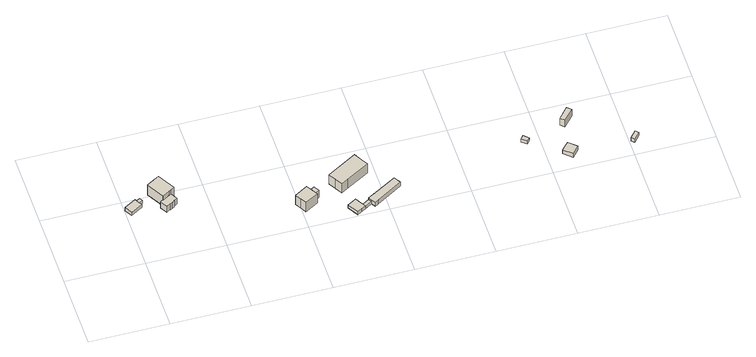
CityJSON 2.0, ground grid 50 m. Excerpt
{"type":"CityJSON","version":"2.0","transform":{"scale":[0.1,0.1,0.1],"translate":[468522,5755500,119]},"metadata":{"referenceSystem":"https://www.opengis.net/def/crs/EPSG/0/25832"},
"CityObjects":{
"building1":{"type":"Building","attributes":{"Gemeindeschluessel":"05711000","function":"31001_9998"},"address":[{"country":"Germany","locality":"Bielefeld","thoroughfareNumber":"60","thoroughfareName":"Siekkamp"}],"children":["building1-1","building1-2"]},
"building1-1":{"type":"BuildingPart","attributes":{"BezugspunktDach":"2000","measuredHeight":2.75},"parents":["building1"],"geometry":[{"type":"Solid","lod":"1","boundaries":[[[[0,1,2,3,4,5]],[[6,7,8,9,10,11]],[[6,11,5,4]],[[7,6,4,3]],[[8,7,3,2]],[[9,8,2,1]],[[10,9,1,0]],[[11,10,0,5]]]]}]},
"building1-2":{"type":"BuildingPart","attributes":{"BezugspunktDach":"2100","measuredHeight":2.53},"address":[{"country":"Germany","locality":"Bielefeld","thoroughfareNumber":"60","thoroughfareName":"Siekkamp"}],"parents":["building1"],"geometry":[{"type":"Solid","lod":"1","boundaries":[[[[12,1,0,13]],[[14,15,16,17]],[[14,17,13,0]],[[15,14,0,1]],[[16,15,1,12]],[[17,16,12,13]]]]}]},
"building2":{"type":"Building","attributes":{"Gemeindeschluessel":"05711000","function":"31001_1010"},"address":[{"country":"Germany","locality":"Bielefeld","thoroughfareNumber":"60","thoroughfareName":"Siekkamp"}],"children":["building2-1","building2-2"]},
"building2-1":{"type":"BuildingPart","attributes":{"BezugspunktDach":"2000","measuredHeight":10.95},"parents":["building2"],"geometry":[{"type":"Solid","lod":"1","boundaries":[[[[18,19,20,21,22,23,24,25]],[[26,27,28,29,30,31,32,33]],[[26,33,25,24]],[[27,26,24,23]],[[28,27,23,22]],[[29,28,22,21]],[[30,29,21,20]],[[31,30,20,19]],[[32,31,19,18]],[[33,32,18,25]]]]}]},
"building2-2":{"type":"BuildingPart","attributes":{"BezugspunktDach":"2000","measuredHeight":6.77},"address":[{"country":"Germany","locality":"Bielefeld","thoroughfareNumber":"60","thoroughfareName":"Siekkamp"}],"parents":["building2"],"geometry":[{"type":"Solid","lod":"1","boundaries":[[[[34,35,36,37,38,39,40,41,42,43,44,45]],[[46,47,48,49,50,51,52,53,54,55,56,57]],[[46,57,45,44]],[[47,46,44,43]],[[48,47,43,42]],[[49,48,42,41]],[[50,49,41,40]],[[51,50,40,39]],[[52,51,39,38]],[[53,52,38,37]],[[54,53,37,36]],[[55,54,36,35]],[[56,55,35,34]],[[57,56,34,45]]]]}]},
"building3":{"type":"Building","attributes":{"Gemeindeschluessel":"05711000","function":"31001_1010"},"address":[{"country":"Germany","locality":"Bielefeld","thoroughfareNumber":"47","thoroughfareName":"Siekkamp"}],"children":["building3-1","building3-2"]},
"building3-1":{"type":"BuildingPart","attributes":{"BezugspunktDach":"2000","measuredHeight":9.83},"parents":["building3"],"geometry":[{"type":"Solid","lod":"1","boundaries":[[[[58,59,60,61,62,63,64,65]],[[66,67,68,69,70,71,72,73]],[[66,73,65,64]],[[67,66,64,63]],[[68,67,63,62]],[[69,68,62,61]],[[70,69,61,60]],[[71,70,60,59]],[[72,71,59,58]],[[73,72,58,65]]]]}]},
"building3-2":{"type":"BuildingPart","attributes":{"BezugspunktDach":"2000","measuredHeight":6.07},"parents":["building3"],"geometry":[{"type":"Solid","lod":"1","boundaries":[[[[74,75,76,77]],[[72,78,79,66]],[[72,66,77,76]],[[78,72,76,75]],[[79,78,75,74]],[[66,79,74,77]]]]}]},
"building4":{"type":"Building","attributes":{"Gemeindeschluessel":"05711000","BezugspunktDach":"2000","function":"31001_1100","measuredHeight":9.6},"address":[{"country":"Germany","locality":"Bielefeld","thoroughfareNumber":"47a","thoroughfareName":"Siekkamp"}],"geometry":[{"type":"Solid","lod":"1","boundaries":[[[[80,81,82,83,84,85,86]],[[87,88,89,90,91,92,93]],[[87,93,86,85]],[[88,87,85,84]],[[89,88,84,83]],[[90,89,83,82]],[[91,90,82,81]],[[92,91,81,80]],[[93,92,80,86]]]]}]},
"building5":{"type":"Building","attributes":{"Gemeindeschluessel":"05711000","function":"31001_2100"},"address":[{"country":"Germany","locality":"Bielefeld","thoroughfareNumber":"49","thoroughfareName":"Siekkamp"}],"children":["building5-1","building5-2","building5-3"]},
"building5-1":{"type":"BuildingPart","attributes":{"BezugspunktDach":"2000","measuredHeight":3.39},"parents":["building5"],"geometry":[{"type":"Solid","lod":"1","boundaries":[[[[94,95,96,97,98,99,100,101]],[[102,103,104,105,106,107,108,109]],[[102,109,101,100]],[[103,102,100,99]],[[104,103,99,98]],[[105,104,98,97]],[[106,105,97,96]],[[107,106,96,95]],[[108,107,95,94]],[[109,108,94,101]]]]}]},
"building5-2":{"type":"BuildingPart","attributes":{"BezugspunktDach":"2000","measuredHeight":3.5},"parents":["building5"],"geometry":[{"type":"Solid","lod":"1","boundaries":[[[[110,111,112,113,114,115,116]],[[117,118,119,120,121,122,123]],[[117,123,116,115]],[[118,117,115,114]],[[119,118,114,113]],[[120,119,113,112]],[[121,120,112,111]],[[122,121,111,110]],[[123,122,110,116]]]]}]},
"building5-3":{"type":"BuildingPart","attributes":{"BezugspunktDach":"2000","measuredHeight":2},"parents":["building5"],"geometry":[{"type":"Solid","lod":"1","boundaries":[[[[124,125,126,127]],[[122,121,105,104]],[[122,104,127,126]],[[121,122,126,125]],[[105,121,125,124]],[[104,105,124,127]]]]}]},
"building6":{"type":"Building","attributes":{"Gemeindeschluessel":"05711000","BezugspunktDach":"2000","function":"31001_2523","measuredHeight":2.67},"address":[{"country":"Germany","locality":"Bielefeld","thoroughfareNumber":"30","thoroughfareName":"Westkampweg"}],"geometry":[{"type":"Solid","lod":"1","boundaries":[[[[128,129,130,131]],[[132,133,134,135]],[[132,135,131,130]],[[133,132,130,129]],[[134,133,129,128]],[[135,134,128,131]]]]}]},
"building7":{"type":"Building","attributes":{"Gemeindeschluessel":"05711000","BezugspunktDach":"2000","function":"31001_2460","measuredHeight":3.39},"address":[{"country":"Germany","locality":"Bielefeld","thoroughfareNumber":"30","thoroughfareName":"Westkampweg"}],"geometry":[{"type":"Solid","lod":"1","boundaries":[[[[136,137,138,139]],[[140,141,142,143]],[[140,143,139,138]],[[141,140,138,137]],[[142,141,137,136]],[[143,142,136,139]]]]}]},
"building8":{"type":"Building","attributes":{"Gemeindeschluessel":"05711000","BezugspunktDach":"2100","function":"31001_2523","measuredHeight":6},"address":[{"country":"Germany","locality":"Bielefeld","thoroughfareNumber":"30","thoroughfareName":"Westkampweg"}],"geometry":[{"type":"Solid","lod":"1","boundaries":[[[[144,145,146,147]],[[148,149,150,151]],[[148,151,147,146]],[[149,148,146,145]],[[150,149,145,144]],[[151,150,144,147]]]]}]},
"building9":{"type":"Building","attributes":{"Gemeindeschluessel":"05711000","BezugspunktDach":"2000","function":"31001_2523","measuredHeight":3.03},"address":[{"country":"Germany","locality":"Bielefeld","thoroughfareNumber":"30","thoroughfareName":"Westkampweg"}],"geometry":[{"type":"Solid","lod":"1","boundaries":[[[[152,153,154,155]],[[156,157,158,159]],[[156,159,155,154]],[[157,156,154,153]],[[158,157,153,152]],[[159,158,152,155]]]]}]}
},
"vertices":[
[96,445,32],[84,466,32],[77,477,32],[2,434,32],[30,387,32],[104,430,32],[30,387,4],[2,434,4],[77,477,4],[84,466,4],[96,445,4],[104,430,4],
[106,478,32],[118,457,32],[96,445,7],[84,466,7],[106,478,7],[118,457,7],
[284,435,95],[309,450,95],[245,561,95],[205,537,95],[165,514,95],[228,405,95],[229,403,95],[269,427,95],[229,403,7],[228,405,7],[165,514,7],[205,537,7],[245,561,7],[309,450,7],[284,435,7],[269,427,7],
[246,413,61],[229,403,61],[228,405,61],[207,393,61],[233,348,61],[257,362,61],[259,359,61],[273,367,61],[287,375,61],[285,379,61],[309,392,61],[284,435,61],[309,392,9],[285,379,9],[287,375,9],[273,367,9],[259,359,9],[257,362,9],[233,348,9],[207,393,9],[228,405,9],[229,403,9],[246,413,9],[284,435,9],
[1070,222,86],[1058,241,86],[976,193,86],[997,156,86],[1019,119,86],[1102,168,86],[1091,187,86],[1080,204,86],[1091,187,6],[1102,168,6],[1019,119,6],[997,156,6],[976,193,6],[1058,241,6],[1070,222,6],[1080,204,6],
[1125,207,67],[1104,242,67],[1070,222,67],[1091,187,67],[1104,242,6],[1125,207,6],
[1452,309,87],[1426,355,87],[1399,401,87],[1209,291,87],[1235,245,87],[1261,199,87],[1302,223,87],[1261,199,9],[1235,245,9],[1209,291,9],[1399,401,9],[1426,355,9],[1452,309,9],[1302,223,9],
[1582,198,41],[1430,109,41],[1430,111,41],[1393,89,41],[1405,69,41],[1420,43,41],[1444,57,41],[1607,155,41],[1444,57,7],[1420,43,7],[1405,69,7],[1393,89,7],[1430,111,7],[1430,109,7],[1582,198,7],[1607,155,7],
[1358,41,34],[1346,61,34],[1318,108,34],[1291,92,34],[1264,77,34],[1304,8,34],[1331,24,34],[1304,8,7],[1264,77,7],[1291,92,7],[1318,108,7],[1346,61,7],[1358,41,7],[1331,24,7],
[1393,89,27],[1346,61,27],[1358,41,27],[1405,69,27],
[2402,300,43],[2382,277,43],[2414,250,43],[2433,272,43],[2414,250,17],[2382,277,17],[2402,300,17],[2433,272,17],
[2635,166,51],[2591,118,51],[2643,71,51],[2687,120,51],[2643,71,17],[2591,118,17],[2635,166,17],[2687,120,17],
[2702,411,76],[2640,340,76],[2666,317,76],[2728,387,76],[2666,317,16],[2640,340,16],[2702,411,16],[2728,387,16],
[3042,141,49],[3004,97,49],[3024,79,49],[3062,123,49],[3024,79,19],[3004,97,19],[3042,141,19],[3062,123,19]
]}
